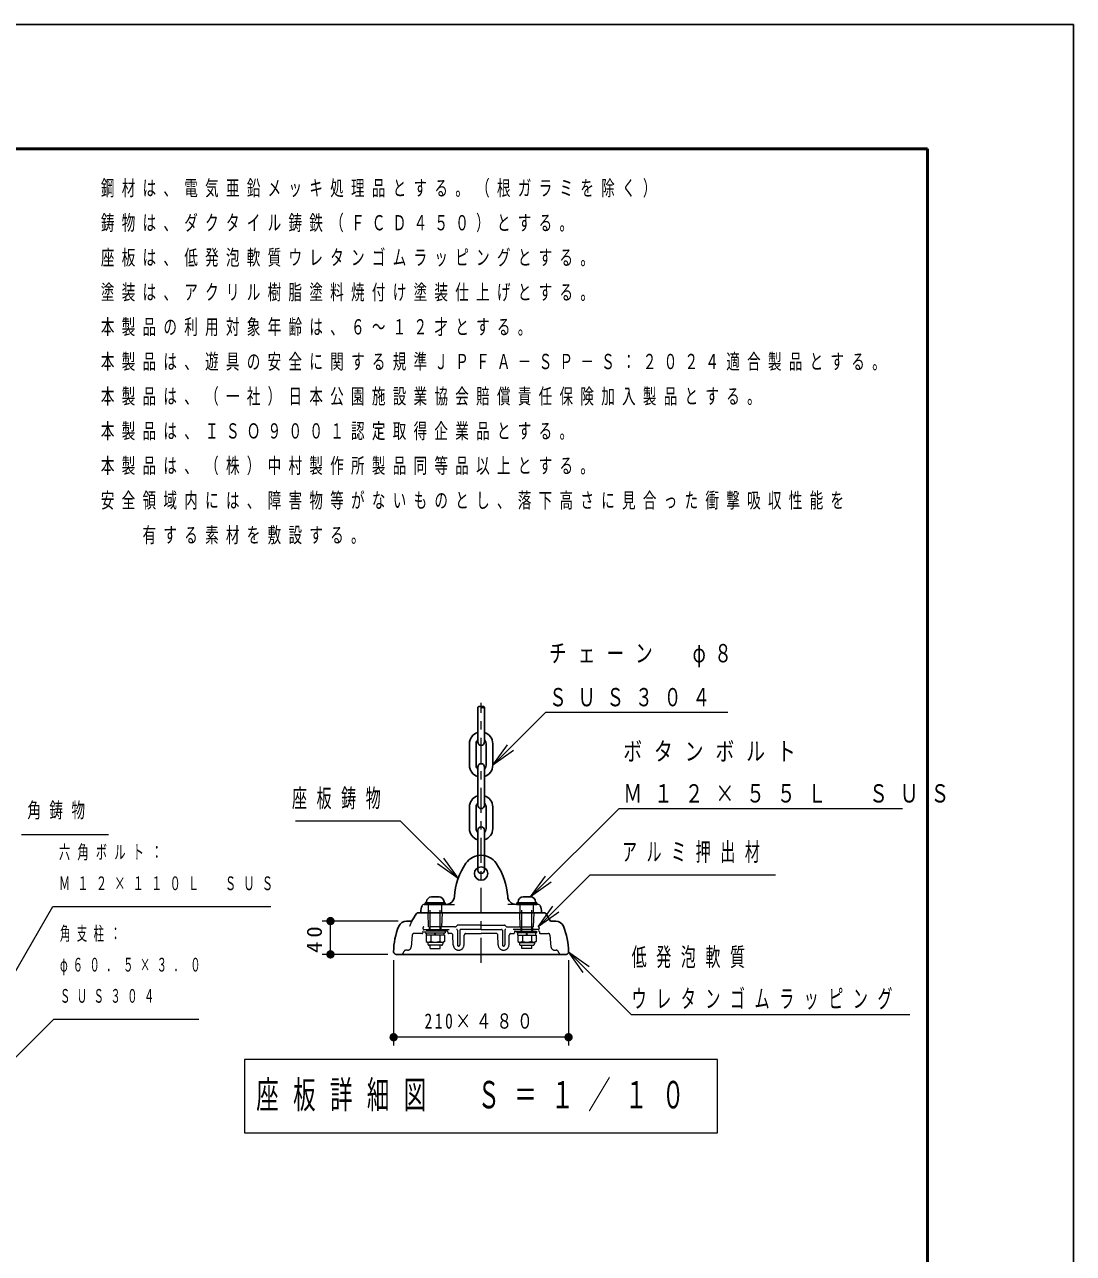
# Model space of a CAD drawing. Units: millimetres on the paper, scale 1:50, with parts at other scales. Extents: x 197 to 617, y 140 to 437.
# Drawn here: x 490.8 to 616.7, y 289.3 to 436.9 of the extents above; entities that cross this region are included whole.
import ezdxf

# ---------------------------------------------------------------- set-up
doc = ezdxf.new("R2010")
doc.units = ezdxf.units.MM
for name, pattern in [('USER1', [4.5, 2.5, -2]), ('USER2', [6, 3, -1, 1, -1]), ('USER3', [8, 3, -1, 1, -1, 1, -1])]:
    doc.linetypes.add(name, pattern=pattern)
for name, color, linetype, lineweight in [('A3図枠', 140, 'Continuous', 50), ('線', 2, 'Continuous', 25), ('補助', 2, 'Continuous', 13)]:
    doc.layers.add(name, color=color, linetype=linetype, lineweight=lineweight)
doc.styles.add('ＭＳ ゴシック', font='')
doc.styles.get('ＭＳ ゴシック').set_extended_font_data('MS Gothic')

# ---------------------------------------------------------------- blocks, each defined once
blk = doc.blocks.new('filled_dot')
at = {"color": 0, "linetype": 'Continuous', "lineweight": -2, "const_width": 1.25}
blk.add_lwpolyline([(-0.625, 0, 1), (0.625, 0, 1)], format="xyb", close=True, dxfattribs=at)

msp = doc.modelspace()

# ---------------------------------------------------------------- linework, layer by layer
at = {"layer": 'A3図枠', "color": 7}
for p, q in [((599.181, 422.007), (214.181, 422.007)), ((599.181, 155.007), (599.181, 422.007))]:
    msp.add_line(p, q, dxfattribs=at)
at = {"layer": '線', "color": 7}
for p, q in [((545.184, 354.96), (545.184, 350.76)), ((545.984, 354.96), (545.984, 350.76)), ((544.184, 347.96), (544.184, 350.56)), ((544.984, 347.96), (544.984, 350.56)), ((546.184, 347.96), (546.184, 350.56)), ((546.984, 347.96), (546.984, 350.56)), ((545.184, 347.76), (545.184, 343.16)), ((545.984, 347.76), (545.984, 343.16)), ((544.184, 340.36), (544.184, 342.96)), ((544.984, 340.36), (544.984, 342.96)), ((546.184, 340.36), (546.184, 342.96)), ((546.984, 340.36), (546.984, 342.96)), ((545.184, 340.16), (545.184, 335.36)), ((545.984, 340.16), (545.984, 335.36)), ((539.634, 332.16), (540.534, 332.16)), ((551.534, 332.16), (550.634, 332.16)), ((538.884, 331.26), (538.884, 331.46)), ((538.884, 331.46), (541.284, 331.46)), ((538.884, 331.26), (541.284, 331.26)), ((539.034, 331.46), (539.034, 331.56)), ((539.034, 331.46), (541.134, 331.46)), ((541.134, 331.46), (541.134, 331.56)), ((541.284, 331.46), (541.284, 331.26)), ((549.884, 331.46), (549.884, 331.26)), ((552.284, 331.46), (549.884, 331.46)), ((552.284, 331.26), (549.884, 331.26)), ((550.034, 331.46), (550.034, 331.56)), ((552.134, 331.46), (550.034, 331.46)), ((552.134, 331.46), (552.134, 331.56)), ((552.284, 331.26), (552.284, 331.46))]:
    msp.add_line(p, q, dxfattribs=at)
at = {"layer": '線', "linetype": 'USER2', "lineweight": 13}
msp.add_line((545.584, 324.246), (545.584, 355.46), dxfattribs=at)
at = {"layer": '線', "color": 7, "lineweight": 13}
for p, q in [((546.984, 347.96), (548.752, 350.435)), ((546.984, 347.96), (549.105, 350.082)), ((549.459, 349.728), (546.984, 347.96)), ((542.828, 334.352), (540.706, 336.473)), ((541.06, 336.826), (542.828, 334.352)), ((542.828, 334.352), (540.353, 336.119)), ((551.534, 332.16), (553.302, 334.635)), ((551.534, 332.16), (553.655, 334.282)), ((554.009, 333.928), (551.534, 332.16)), ((552.441, 328.56), (554.208, 331.035)), ((552.441, 328.56), (554.562, 330.681)), ((535.626, 329.26), (526.502, 329.26)), ((527.502, 325.26), (527.502, 329.26)), ((554.916, 330.328), (552.441, 328.56)), ((534.384, 325.26), (526.502, 325.26)), ((557.852, 323.085), (556.084, 325.56)), ((556.084, 325.56), (558.559, 323.792)), ((556.084, 325.56), (558.205, 323.439)), ((535.084, 324.56), (535.084, 314.312)), ((556.084, 324.56), (556.084, 314.312)), ((556.084, 315.312), (535.084, 315.312)), ((517.184, 312.62), (517.184, 303.82)), ((573.984, 312.62), (517.184, 312.62)), ((573.984, 303.82), (573.984, 312.62)), ((517.184, 303.82), (573.984, 303.82))]:
    msp.add_line(p, q, dxfattribs=at)
at = {"layer": '線', "color": 70, "lineweight": 13}
for p, q in [((538.762, 331.26), (542.386, 331.26)), ((552.405, 331.26), (548.781, 331.26))]:
    msp.add_line(p, q, dxfattribs=at)
at = {"layer": '線', "color": 131, "linetype": 'USER1', "lineweight": 13}
for p, q in [((539.284, 330.26), (539.284, 331.26)), ((540.884, 330.26), (540.884, 331.26)), ((550.284, 330.26), (550.284, 331.26)), ((551.884, 330.26), (551.884, 331.26)), ((539.284, 328.56), (539.225, 330.26)), ((540.884, 328.56), (540.943, 330.26)), ((550.284, 328.56), (550.225, 330.26)), ((551.884, 328.56), (551.943, 330.26)), ((538.484, 327.76), (537.517, 327.76)), ((538.584, 327.96), (538.584, 327.86)), ((541.484, 328.06), (538.684, 328.06)), ((539.384, 328.06), (539.384, 328.56)), ((540.784, 328.06), (540.784, 328.56)), ((541.584, 327.96), (541.584, 327.86)), ((542.003, 327.76), (541.684, 327.76)), ((543.764, 327.76), (545.584, 327.76)), ((547.403, 327.76), (545.584, 327.76)), ((549.164, 327.76), (549.484, 327.76)), ((549.584, 327.96), (549.584, 327.86)), ((549.684, 328.06), (552.484, 328.06)), ((550.384, 328.06), (550.384, 328.56)), ((551.784, 328.06), (551.784, 328.56)), ((552.584, 327.96), (552.584, 327.86)), ((552.684, 327.76), (553.651, 327.76)), ((537.318, 327.578), (537.195, 326.171)), ((542.234, 326.393), (542.203, 327.565)), ((543.534, 326.393), (543.564, 327.565)), ((547.634, 326.393), (547.603, 327.565)), ((548.934, 326.393), (548.964, 327.565)), ((553.85, 327.578), (553.973, 326.171)), ((536.747, 325.76), (536.575, 325.76)), ((554.421, 325.76), (554.592, 325.76))]:
    msp.add_line(p, q, dxfattribs=at)
at = {"layer": '線', "color": 7, "linetype": 'USER1', "lineweight": 13}
for p, q in [((539.484, 328.06), (539.484, 331.46)), ((540.684, 328.06), (540.684, 331.46)), ((550.484, 328.06), (550.484, 331.46)), ((551.684, 328.06), (551.684, 331.46)), ((538.884, 327.86), (538.884, 328.06)), ((538.884, 327.86), (541.284, 327.86)), ((539.009, 327.56), (539.009, 327.86)), ((540.003, 327.56), (540.084, 327.86)), ((540.084, 327.56), (540.164, 327.86)), ((541.159, 327.56), (541.159, 327.86)), ((541.284, 328.06), (541.284, 327.86)), ((549.884, 328.06), (549.884, 327.86)), ((552.284, 327.86), (549.884, 327.86)), ((550.009, 327.56), (550.009, 327.86)), ((551.084, 327.56), (551.003, 327.86)), ((551.164, 327.56), (551.084, 327.86)), ((552.159, 327.56), (552.159, 327.86)), ((552.284, 327.86), (552.284, 328.06)), ((541.181, 327.56), (538.987, 327.56)), ((538.987, 327.56), (538.987, 326.814)), ((538.987, 326.814), (539.184, 326.7)), ((540.984, 326.7), (539.184, 326.7)), ((539.184, 326.7), (539.184, 326.53)), ((540.814, 326.36), (539.354, 326.36)), ((539.484, 325.96), (539.484, 326.36)), ((539.535, 327.56), (539.535, 326.814)), ((540.632, 327.56), (540.632, 326.814)), ((540.684, 325.96), (540.684, 326.36)), ((541.181, 326.814), (540.984, 326.7)), ((540.984, 326.7), (540.984, 326.53)), ((541.181, 327.56), (541.181, 326.814)), ((549.987, 327.56), (549.987, 326.814)), ((549.987, 327.56), (552.181, 327.56)), ((549.987, 326.814), (550.184, 326.7)), ((550.184, 326.7), (550.184, 326.53)), ((550.184, 326.7), (551.984, 326.7)), ((550.354, 326.36), (551.814, 326.36)), ((550.484, 325.96), (550.484, 326.36)), ((550.535, 327.56), (550.535, 326.814)), ((551.632, 327.56), (551.632, 326.814)), ((551.684, 325.96), (551.684, 326.36)), ((552.181, 326.814), (551.984, 326.7)), ((551.984, 326.7), (551.984, 326.53)), ((552.181, 327.56), (552.181, 326.814)), ((539.484, 325.96), (540.684, 325.96)), ((551.684, 325.96), (550.484, 325.96))]:
    msp.add_line(p, q, dxfattribs=at)
at = {"layer": '線', "color": 131}
for p, q in [((536.626, 329.26), (537.265, 329.26)), ((537.987, 330.26), (553.181, 330.26)), ((553.903, 329.26), (554.542, 329.26)), ((555.784, 325.26), (535.384, 325.26))]:
    msp.add_line(p, q, dxfattribs=at)
at = {"layer": '線', "color": 4, "linetype": 'USER3', "lineweight": 13}
for p, q in [((542.41, 328.56), (538.734, 328.56)), ((538.734, 328.26), (542.634, 328.26)), ((542.622, 328.648), (542.705, 328.731)), ((542.734, 328.16), (542.734, 326.41)), ((545.584, 328.76), (542.775, 328.76)), ((543.034, 328.16), (543.034, 326.41)), ((545.584, 328.26), (543.134, 328.26)), ((545.584, 328.76), (548.392, 328.76)), ((545.584, 328.26), (548.034, 328.26)), ((548.134, 328.16), (548.134, 326.41)), ((548.434, 328.16), (548.434, 326.41)), ((548.546, 328.648), (548.463, 328.731)), ((552.434, 328.26), (548.534, 328.26)), ((548.758, 328.56), (552.434, 328.56))]:
    msp.add_line(p, q, dxfattribs=at)
at = {"layer": '線', "color": 7}
msp.add_lwpolyline([(196.588, 139.92), (616.697, 139.92), (616.697, 436.915), (196.588, 436.915)], close=True, dxfattribs=at)
at = {"layer": '線', "color": 7, "lineweight": 13}
for points in [[(546.984, 347.96), (553.353, 354.329), (575.218, 354.329)], [(551.534, 332.16), (562.148, 342.775), (596.184, 342.775)], [(542.828, 334.352), (535.926, 341.253), (523.296, 341.253)], [(552.441, 328.56), (558.689, 334.809), (580.914, 334.809)], [(556.084, 325.56), (563.617, 318.027), (597.076, 318.027)]]:
    msp.add_lwpolyline(points, dxfattribs=at)
at = {"layer": '線', "color": 70}
msp.add_circle((545.584, 334.96), 0.8, dxfattribs=at)
at = {"layer": '線'}
for centre, start, end in [((545.384, 354.75), 46.39718, 133.60282), ((545.784, 354.75), 46.39718, 133.60282), ((545.784, 355.17), 226.39718, 313.60282)]:
    msp.add_arc(centre, 0.29, start, end, dxfattribs=at)
at = {"layer": '線', "color": 7}
for centre, radius, start, end in [((545.584, 350.56), 1.4, 106.60155, 180), ((545.584, 350.56), 1.4, 0, 73.39845), ((545.584, 350.56), 0.6, 131.81032, 180), ((545.584, 350.76), 0.4, 180, 0), ((545.584, 350.56), 0.6, 0, 48.18968), ((545.584, 347.96), 1.4, 180, 253.39845), ((545.584, 347.96), 0.6, 180, 228.18968), ((545.584, 347.76), 0.4, 0, 180), ((545.584, 347.96), 1.4, 286.60155, 0), ((545.584, 347.96), 0.6, 311.81032, 0), ((545.584, 342.96), 1.4, 106.60155, 180), ((545.584, 342.96), 1.4, 0, 73.39845), ((545.584, 342.96), 0.6, 131.81032, 180), ((545.584, 343.16), 0.4, 180, 0), ((545.584, 342.96), 0.6, 0, 48.18968), ((545.584, 340.36), 1.4, 180, 253.39845), ((545.584, 340.36), 0.6, 180, 228.18968), ((545.584, 340.16), 0.4, 0, 180), ((545.584, 340.36), 1.4, 286.60155, 0), ((545.584, 340.36), 0.6, 311.81032, 0), ((545.584, 335.36), 0.4, 180, 0), ((539.634, 331.56), 0.6, 90, 180), ((540.534, 331.56), 0.6, 0, 90), ((550.634, 331.56), 0.6, 90, 180), ((551.534, 331.56), 0.6, 0, 90)]:
    msp.add_arc(centre, radius, start, end, dxfattribs=at)
at = {"layer": '線', "color": 70}
for centre, radius, start, end in [((545.584, 334.96), 2.2, 34.39424, 145.60576), ((550.37, 331.684), 8, 145.60576, 176.32847), ((540.798, 331.684), 8, 3.67153, 34.39424), ((541.388, 332.26), 1, 270, 356.32847), ((549.779, 332.26), 1, 183.67153, 270), ((540.008, 330.38), 1.674, 155.02728, 180), ((551.16, 330.38), 1.674, 0, 24.97272)]:
    msp.add_arc(centre, radius, start, end, dxfattribs=at)
at = {"layer": '線', "color": 70, "lineweight": 13}
for centre, radius, start, end in [((538.762, 330.96), 0.3, 90, 155.02728), ((552.405, 330.96), 0.3, 24.97272, 90), ((538.454, 330.38), 0.12, 180, 270), ((552.714, 330.38), 0.12, 270, 0)]:
    msp.add_arc(centre, radius, start, end, dxfattribs=at)
at = {"layer": '線', "color": 131}
for centre, radius, start, end in [((536.626, 328.26), 1, 90, 157.31191), ((544.358, 325.56), 8, 144.76558, 153.53793), ((537.987, 330.06), 0.2, 90, 144.76558), ((553.181, 330.06), 0.2, 35.23442, 90), ((546.81, 325.56), 8, 27.54855, 35.23442), ((554.542, 328.26), 1, 22.68809, 90), ((543.084, 325.56), 8, 157.31191, 180), ((548.084, 325.56), 8, 0, 22.68809), ((535.384, 325.56), 0.3, 180, 270), ((555.784, 325.56), 0.3, 270, 0)]:
    msp.add_arc(centre, radius, start, end, dxfattribs=at)
at = {"layer": '線', "color": 131, "linetype": 'USER1', "lineweight": 13}
for centre, radius, start, end in [((537.517, 327.56), 0.2, 90, 175), ((538.484, 327.86), 0.1, 270, 0), ((538.684, 327.96), 0.1, 90, 180), ((541.484, 327.96), 0.1, 0, 90), ((541.684, 327.86), 0.1, 180, 270), ((542.003, 327.56), 0.2, 1.5, 90), ((543.764, 327.56), 0.2, 90, 178.5), ((547.403, 327.56), 0.2, 1.5, 90), ((549.164, 327.56), 0.2, 90, 178.5), ((549.484, 327.86), 0.1, 270, 0), ((549.684, 327.96), 0.1, 90, 180), ((552.484, 327.96), 0.1, 0, 90), ((552.684, 327.86), 0.1, 180, 270), ((553.651, 327.56), 0.2, 5, 90), ((536.747, 326.21), 0.45, 270, 355), ((542.884, 326.41), 0.65, 181.5, 358.5), ((548.284, 326.41), 0.65, 181.5, 358.5), ((554.421, 326.21), 0.45, 185, 270), ((535.984, 325.56), 0.3, 270, 350.40593), ((536.575, 325.46), 0.3, 90, 170.40593), ((554.592, 325.46), 0.3, 9.59407, 90), ((555.184, 325.56), 0.3, 189.59407, 270)]:
    msp.add_arc(centre, radius, start, end, dxfattribs=at)
at = {"layer": '線', "color": 4, "linetype": 'USER3', "lineweight": 13}
for centre, radius, start, end in [((538.734, 328.41), 0.15, 92.62004, 270), ((542.41, 328.86), 0.3, 270, 315), ((542.634, 328.16), 0.1, 0, 90), ((542.775, 328.66), 0.1, 90, 135), ((543.134, 328.16), 0.1, 90, 180), ((548.034, 328.16), 0.1, 0, 90), ((548.392, 328.66), 0.1, 45, 90), ((548.534, 328.16), 0.1, 90, 180), ((548.758, 328.86), 0.3, 225, 270), ((552.434, 328.41), 0.15, 270, 87.37996), ((542.884, 326.41), 0.15, 180, 0), ((548.284, 326.41), 0.15, 180, 0)]:
    msp.add_arc(centre, radius, start, end, dxfattribs=at)
at = {"layer": '線', "color": 7, "linetype": 'USER1', "lineweight": 13}
for centre, radius, start, end in [((539.261, 327.215), 0.486, 235.61587, 304.38414), ((539.354, 326.53), 0.17, 180, 270), ((540.084, 328.544), 1.815, 252.41211, 287.58789), ((540.907, 327.215), 0.486, 235.61587, 304.38414), ((540.814, 326.53), 0.17, 270, 0), ((550.261, 327.215), 0.486, 235.61587, 304.38414), ((550.354, 326.53), 0.17, 180, 270), ((551.084, 328.544), 1.815, 252.41211, 287.58789), ((551.907, 327.215), 0.486, 235.61587, 304.38414), ((551.814, 326.53), 0.17, 270, 0)]:
    msp.add_arc(centre, radius, start, end, dxfattribs=at)
at = {"layer": '線', "color": 131, "lineweight": 13}
msp.add_open_spline([(537.196, 329.125), (537.193, 329.119), (537.19, 329.113), (537.187, 329.107), (537.184, 329.1), (537.181, 329.094), (537.178, 329.088), (537.175, 329.082), (537.172, 329.076), (537.169, 329.069), (537.166, 329.063), (537.163, 329.057), (537.16, 329.051), (537.157, 329.044), (537.154, 329.038), (537.152, 329.032), (537.149, 329.026), (537.146, 329.019), (537.143, 329.013), (537.14, 329.007), (537.138, 329.001), (537.135, 328.994), (537.132, 328.988), (537.129, 328.982), (537.127, 328.975), (537.124, 328.969), (537.121, 328.963), (537.119, 328.956), (537.116, 328.95), (537.113, 328.944), (537.111, 328.937), (537.108, 328.931), (537.105, 328.925), (537.103, 328.918), (537.1, 328.912), (537.098, 328.906), (537.095, 328.899), (537.093, 328.893), (537.09, 328.886), (537.088, 328.88), (537.085, 328.874), (537.083, 328.867), (537.08, 328.861), (537.078, 328.854), (537.075, 328.848), (537.073, 328.841), (537.071, 328.835), (537.068, 328.829), (537.066, 328.822), (537.063, 328.816), (537.061, 328.809), (537.059, 328.803), (537.056, 328.796), (537.054, 328.79), (537.052, 328.783), (537.05, 328.777), (537.047, 328.77), (537.045, 328.764), (537.043, 328.757), (537.041, 328.751), (537.039, 328.744), (537.036, 328.738), (537.034, 328.731), (537.032, 328.725), (537.03, 328.718), (537.028, 328.712), (537.026, 328.705), (537.024, 328.698), (537.022, 328.692), (537.019, 328.685), (537.017, 328.679), (537.015, 328.672), (537.013, 328.666), (537.011, 328.659), (537.009, 328.652), (537.007, 328.646)], degree=3, knots=[0, 0, 0, 0, 1, 1, 1, 2, 2, 2, 3, 3, 3, 4, 4, 4, 5, 5, 5, 6, 6, 6, 7, 7, 7, 8, 8, 8, 9, 9, 9, 10, 10, 10, 11, 11, 11, 12, 12, 12, 13, 13, 13, 14, 14, 14, 15, 15, 15, 16, 16, 16, 17, 17, 17, 18, 18, 18, 19, 19, 19, 20, 20, 20, 21, 21, 21, 22, 22, 22, 23, 23, 23, 24, 24, 24, 25, 25, 25, 25], dxfattribs=at)
at = {"layer": '補助'}
for p, q in [((490.385, 339.659), (491.385, 339.659)), ((491.385, 339.659), (500.838, 339.659)), ((489.275, 322.509), (494.174, 330.995)), ((494.174, 330.995), (495.174, 330.995)), ((495.174, 330.995), (520.358, 330.995)), ((489.167, 312.342), (494.297, 317.472)), ((494.297, 317.472), (495.297, 317.472)), ((495.297, 317.472), (511.693, 317.472))]:
    msp.add_line(p, q, dxfattribs=at)

# ---------------------------------------------------------------- block references
at = {"layer": '線', "color": 7, "lineweight": 13, "xscale": 0.4, "yscale": 0.4}
for p, rotation in [((527.502, 329.26), 270), ((527.502, 325.26), 90), ((556.084, 315.312), 180)]:
    msp.add_blockref('filled_dot', p, dxfattribs=dict(at, rotation=rotation))
msp.add_blockref('filled_dot', (535.084, 315.312), dxfattribs=at)

# ---------------------------------------------------------------- texts
at = {"layer": '線', "color": 7, "style": 'ＭＳ ゴシック'}
for s, insert, char_height, attachment_point in [('\\T1.64;\\W0.7;チェーン\u3000φ８', (553.754, 361.129), 2.199, 4), ('\\T1.64;\\W0.7;ＳＵＳ３０４\u3000', (553.754, 356.129), 2.199, 4), ('\\T1.64;\\W0.75;ボタンボルト', (562.659, 349.575), 2.199, 4), ('\\T1.64;\\W0.6;座板鋳物', (522.879, 343.903), 2.199, 4), ('\\T1.64;\\W0.75;Ｍ１２×５５Ｌ\u3000ＳＵＳ', (562.659, 344.575), 2.199, 4), ('\\T1.64;\\W0.6;アルミ押出材', (562.498, 337.459), 2.199, 4), ('\\T1.64;\\W0.6;低発泡軟質', (563.659, 324.827), 2.199, 4), ('\\T1.64;\\W0.6;ウレタンゴムラッピング', (563.659, 319.827), 2.199, 4), ('\\T1.32;\\W0.75;210×４８０', (545.584, 316.312), 1.833, 8), ('\\T1.64;\\W0.6;座板詳細図\u3000Ｓ＝１／１０', (518.584, 308.22), 3.299, 4)]:
    msp.add_mtext(s, dxfattribs=dict(at, insert=insert, char_height=char_height, attachment_point=attachment_point))
at = {"layer": '線', "color": 7, "insert": (526.502, 327.26), "char_height": 1.833, "attachment_point": 8, "rotation": 90, "style": 'ＭＳ ゴシック'}
msp.add_mtext('\\T1.34;\\W1.1;40', dxfattribs=at)
at = {"layer": '補助', "attachment_point": 1, "style": 'ＭＳ ゴシック'}
for s, insert, char_height in [('\\T1.54;\\W0.65;鋼材は、電気亜鉛メッキ処理品とする。（根ガラミを除く）', (499.936, 418.204), 1.833), ('\\T1.54;\\W0.65;鋳物は、ダクタイル鋳鉄（ＦＣＤ４５０）とする。', (499.936, 414.037), 1.833), ('\\T1.54;\\W0.65;座板は、低発泡軟質ウレタンゴムラッピングとする。', (499.936, 409.87), 1.833), ('\\T1.54;\\W0.65;塗装は、アクリル樹脂塗料焼付け塗装仕上げとする。', (499.936, 405.704), 1.833), ('\\T1.54;\\W0.65;本製品の利用対象年齢は、６～１２才とする。', (499.936, 401.537), 1.833), ('\\T1.54;\\W0.65;本製品は、遊具の安全に関する規準ＪＰＦＡ－ＳＰ－Ｓ：２０２４適合製品とする。', (499.936, 397.37), 1.833), ('\\T1.54;\\W0.65;本製品は、（一社）日本公園施設業協会賠償責任保険加入製品とする。', (499.936, 393.204), 1.833), ('\\T1.54;\\W0.65;本製品は、ＩＳＯ９００１認定取得企業品とする。', (499.936, 389.037), 1.833), ('\\T1.54;\\W0.65;本製品は、（株）中村製作所製品同等品以上とする。', (499.936, 384.87), 1.833), ('\\T1.54;\\W0.65;安全領域内には、障害物等がないものとし、落下高さに見合った衝撃吸収性能を', (499.936, 380.704), 1.833), ('\\T1.54;\\W0.65;\u3000\u3000有する素材を敷設する。', (499.936, 376.537), 1.833), ('\\T1.63;\\W0.65;角鋳物', (491.11, 343.492), 1.833), ('\\T1.64;\\W0.6;六角ボルト：', (494.899, 338.37), 1.65), ('\\T1.64;\\W0.6;Ｍ１２×１１０Ｌ\u3000ＳＵＳ', (494.899, 334.62), 1.65), ('\\T1.63;\\W0.55;角支柱：', (495.022, 328.597), 1.65), ('\\T1.63;\\W0.55;φ６０．５×３．０', (495.022, 324.847), 1.65), ('\\T1.63;\\W0.55;ＳＵＳ３０４', (495.022, 321.097), 1.65)]:
    msp.add_mtext(s, dxfattribs=dict(at, insert=insert, char_height=char_height))

doc.saveas('drawing.dxf')
